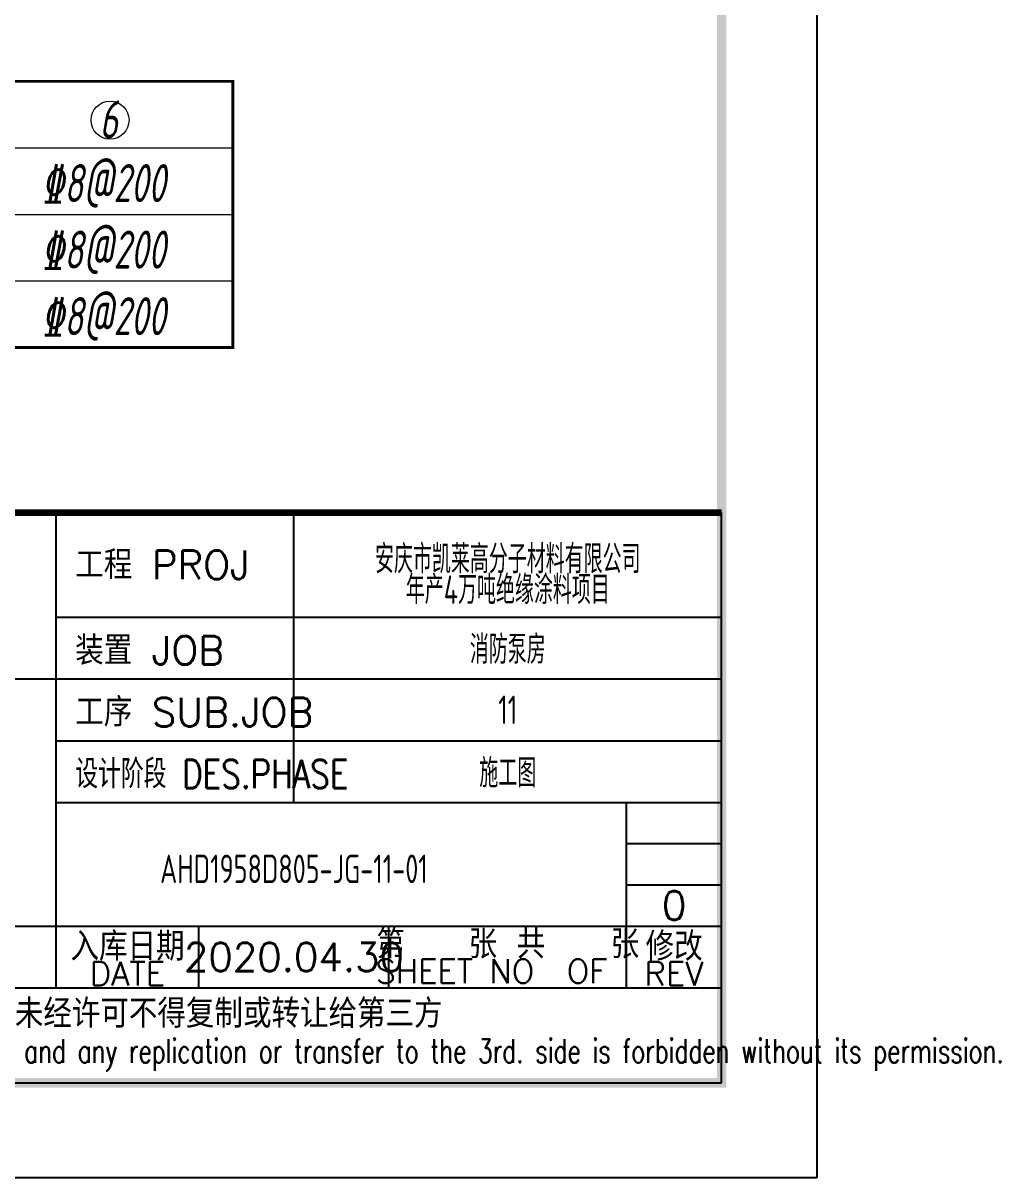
# Model space of a CAD drawing. Header units: millimetres. Extents: x 893615 to 896608, y 39650 to 40458.
# Drawn here: x 894582.6 to 894685.5, y 39650.1 to 39771.6 of the extents above; entities that cross this region are included whole.
import ezdxf
from ezdxf.enums import TextEntityAlignment as Align

# ---------------------------------------------------------------- set-up
doc = ezdxf.new("R2010")
doc.units = ezdxf.units.MM
doc.header["$LTSCALE"] = 1000
doc.header["$MEASUREMENT"] = 0
doc.layers.add('AXIS', color=3, linetype='Continuous')
doc.layers.add('SM001', color=7, linetype='Continuous', lineweight=15)
doc.styles.add('ECEC_TQ', font='txt_l.shx', dxfattribs={"bigfont": 'hztxt_l.shx'})
doc.styles.add('SM001', font='tssdeng.shx', dxfattribs={"width": 0.7, "bigfont": 'tssdchn.shx'})
doc.styles.add('TSSD_REIN', font='tssdeng.shx', dxfattribs={"width": 0.7, "bigfont": 'tssdchn.shx'})

msp = doc.modelspace()

# ---------------------------------------------------------------- linework, layer by layer
at = {"color": 0}
msp.add_line((894666.137, 40244.145), (894666.137, 39650.145), dxfattribs=at)
for p, q in [((894586.137, 39670.145), (894586.137, 39720.145)), ((894611.137, 39689.645), (894611.137, 39720.145)), ((894656.137, 39660.145), (894656.137, 39720.145)), ((894586.137, 39709.145), (894656.137, 39709.145)), ((894476.137, 39702.645), (894586.137, 39702.645)), ((894586.137, 39702.645), (894656.137, 39702.645)), ((894586.137, 39696.145), (894656.137, 39696.145)), ((894586.137, 39689.645), (894656.137, 39689.645)), ((894646.137, 39670.145), (894646.137, 39689.645)), ((894646.137, 39685.312), (894656.137, 39685.312)), ((894646.137, 39680.978), (894656.137, 39680.978)), ((894531.137, 39676.645), (894656.137, 39676.645)), ((894601.137, 39670.145), (894601.137, 39676.645)), ((894621.137, 39670.145), (894621.137, 39676.645)), ((894476.137, 39670.145), (894656.137, 39670.145)), ((894476.137, 39660.145), (894656.137, 39660.145)), ((894666.137, 39650.145), (893614.887, 39650.145))]:
    msp.add_line(p, q)
at = {"color": 0, "const_width": 1}
msp.add_lwpolyline([(894656.137, 39660.145), (893639.887, 39660.145), (893639.887, 40234.145), (894656.137, 40234.145)], close=True, dxfattribs=at)
at = {"const_width": 0.7}
msp.add_lwpolyline([(894656.137, 39720.145), (894476.137, 39720.145)], dxfattribs=at)
at = {"layer": 'SM001', "const_width": 0.3}
msp.add_lwpolyline([(894464.72, 39765.514), (894604.72, 39765.514), (894604.72, 39737.514), (894464.72, 39737.514)], close=True, dxfattribs=at)
at = {"layer": 'SM001'}
for points in [[(894464.72, 39758.514), (894604.72, 39758.514)], [(894464.72, 39751.514), (894604.72, 39751.514)], [(894464.72, 39744.514), (894604.72, 39744.514)]]:
    msp.add_lwpolyline(points, dxfattribs=at)
msp.add_circle((894591.794, 39761.435), 2, dxfattribs=at)

# ---------------------------------------------------------------- texts
at = {"style": 'ECEC_TQ'}
for s, p in [('工程 PROJ', (894588.137, 39713.145)), ('装置 JOB', (894588.137, 39704.145)), ('工序 SUB.JOB', (894588.137, 39697.645))]:
    msp.add_text(s, height=3, dxfattribs=at).set_placement(p)
at = {"style": 'ECEC_TQ', "width": 0.8}
msp.add_text('设计阶段 DES.PHASE', height=3, dxfattribs=at).set_placement((894588.137, 39691.145))
at = {"style": 'ECEC_TQ'}
for s, height, p in [('入库日期', 3, (894593.637, 39674.645)), ('第   张 共   张', 3, (894633.637, 39674.895)), ('修改', 3, (894651.137, 39674.645)), ('SHEET NO  OF  ', 2.5, (894633.637, 39671.895)), ('DATE', 2.5, (894593.637, 39671.645)), ('REV', 2.5, (894651.137, 39671.645)), ('本文件专有权属安徽华东化工医药工程有限责任公司所有,未经许可不得复制或转让给第三方', 3, (894566.137, 39667.145))]:
    msp.add_text(s, height=height, dxfattribs=at).set_placement(p, align=Align.MIDDLE)
at = {"style": 'ECEC_TQ', "width": 0.72}
msp.add_text('The proprietary right of this document belongs to Anhui Huadong Chemical And Medical Engineering  Co.,Ltd.  and any replication or transfer to the 3rd. side is forbidden without its permission. ', height=2.5, dxfattribs=at).set_placement((894566.137, 39663.145), align=Align.MIDDLE)
at = {"style": 'ECEC_TQ'}
for tag, text, p in [('0', '0', (894651.137, 39678.812)), ('2020.04.30', ' ', (894611.137, 39673.395))]:
    msp.add_attdef(tag, text=text, height=3, dxfattribs=at).set_placement(p, align=Align.MIDDLE)
at = {"layer": 'AXIS', "style": 'TSSD_REIN', "width": 0.7}
for s, p in [('安庆市凯莱高分子材料有限公司', (894633.637, 39715.421)), ('年产4万吨绝缘涂料项目', (894633.637, 39712.19)), ('消防泵房', (894633.637, 39705.895)), ('11', (894633.637, 39699.395)), ('施工图', (894633.637, 39692.895)), ('AHD1958D805-JG-11-01', (894611.145, 39682.662))]:
    msp.add_text(s, height=3, dxfattribs=at).set_placement(p, align=Align.MIDDLE)
at = {"layer": 'SM001', "style": 'SM001', "oblique": 10, "width": 0.7}
for s, p in [('6', (894590.696, 39759.514)), ('%%1328@200', (894584.573, 39752.814)), ('%%1328@200', (894584.573, 39745.814)), ('%%1328@200', (894584.573, 39738.814))]:
    msp.add_text(s, height=4, dxfattribs=at).set_placement(p)

doc.saveas('drawing.dxf')
